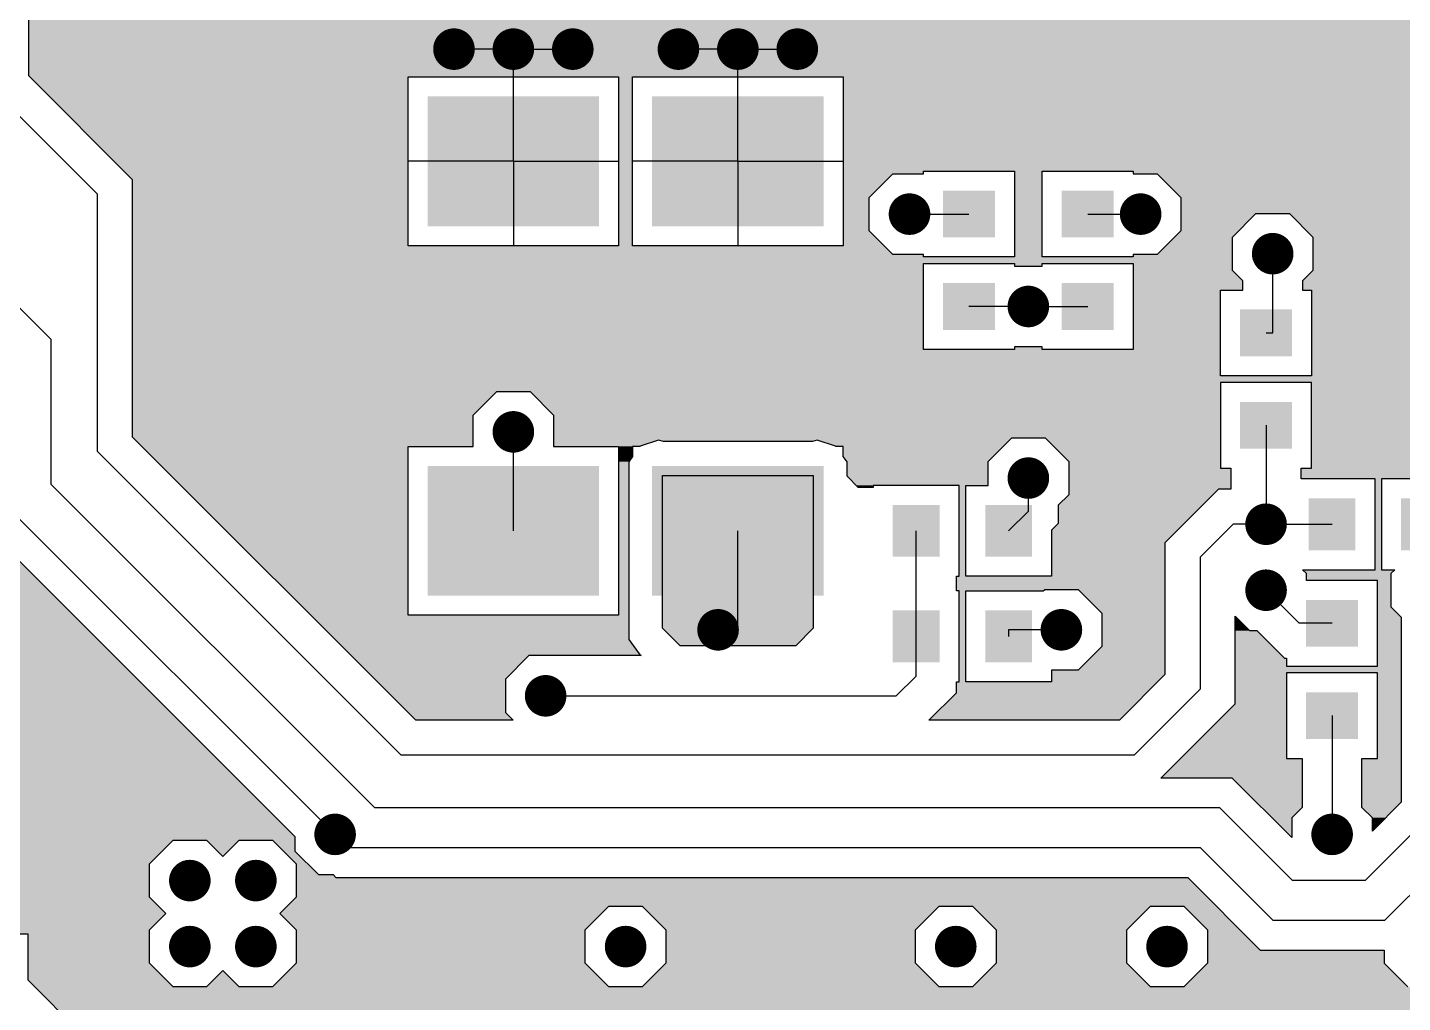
# Model space of a CAD drawing. Extents: x 295 to 953, y 10 to 290.
# Drawn here: x 714.34 to 757.97, y 151.54 to 182.5 of the extents above; entities that cross this region are included whole.
import ezdxf

# ---------------------------------------------------------------- set-up
doc = ezdxf.new("R2010")
doc.units = 0
doc.header["$LTSCALE"] = 5
doc.header["$MEASUREMENT"] = 0
doc.layers.get('0').update_dxf_attribs({"linetype": 'CONTINUOUS', "lineweight": 25})
doc.layers.add('L4-BOTTOM_GBR', color=6, linetype='CONTINUOUS')

msp = doc.modelspace()

# ---------------------------------------------------------------- linework, layer by layer
at = {"color": 7, "const_width": 0.66}
for points in [[(728.2, 181.812, -1), (727.54, 181.812, -1)], [(730.085, 181.812, -1), (729.425, 181.812, -1)], [(731.971, 181.812, -1), (731.311, 181.812, -1)], [(735.324, 181.812, -1), (734.664, 181.812, -1)], [(737.21, 181.812, -1), (736.55, 181.812, -1)], [(739.096, 181.812, -1), (738.436, 181.812, -1)], [(742.658, 176.573, -1), (741.998, 176.573, -1)], [(749.993, 176.573, -1), (749.333, 176.573, -1)], [(754.184, 175.316, -1), (753.524, 175.316, -1)], [(746.43, 173.64, -1), (745.77, 173.64, -1)], [(730.085, 169.658, -1), (729.425, 169.658, -1)], [(746.43, 168.191, -1), (745.77, 168.191, -1)], [(753.974, 166.725, -1), (753.314, 166.725, -1)], [(753.974, 164.629, -1), (753.314, 164.629, -1)], [(736.582, 163.372, -1), (735.922, 163.372, -1)], [(747.478, 163.372, -1), (746.818, 163.372, -1)], [(731.11, 161.276, -1), (730.45, 161.276, -1)], [(724.428, 156.876, -1), (723.768, 156.876, -1)], [(756.07, 156.876, -1), (755.41, 156.876, -1)], [(719.818, 155.409, -1), (719.158, 155.409, -1)], [(721.913, 155.409, -1), (721.253, 155.409, -1)], [(719.818, 153.313, -1), (719.158, 153.313, -1)], [(721.913, 153.313, -1), (721.253, 153.313, -1)], [(733.648, 153.313, -1), (732.988, 153.313, -1)], [(744.125, 153.313, -1), (743.465, 153.313, -1)], [(750.831, 153.313, -1), (750.171, 153.313, -1)]]:
    msp.add_lwpolyline(points, format="xyb", close=True, dxfattribs=at)
at = {"color": 7}
for points in [[(727.033, 180.312), (727.033, 176.187), (732.478, 180.312), (732.478, 176.187)], [(734.158, 180.312), (734.158, 176.187), (739.603, 180.312), (739.603, 176.187)], [(743.389, 177.316), (743.389, 175.831), (745.039, 177.316), (745.039, 175.831)], [(747.161, 177.316), (747.161, 175.831), (748.811, 177.316), (748.811, 175.831)], [(743.389, 174.382), (743.389, 172.897), (745.039, 174.382), (745.039, 172.897)], [(747.161, 174.382), (747.161, 172.897), (748.811, 174.382), (748.811, 172.897)], [(752.819, 173.544), (752.819, 172.059), (754.469, 173.544), (754.469, 172.059)], [(752.819, 170.61), (752.819, 169.125), (754.469, 170.61), (754.469, 169.125)], [(727.033, 168.577), (727.033, 164.452), (732.478, 168.577), (732.478, 164.452)], [(734.158, 168.577), (734.158, 164.452), (739.603, 168.577), (739.603, 164.452)], [(741.796, 167.34), (741.796, 165.69), (743.281, 167.34), (743.281, 165.69)], [(744.729, 167.34), (744.729, 165.69), (746.214, 167.34), (746.214, 165.69)], [(754.997, 167.549), (754.997, 165.899), (756.482, 167.549), (756.482, 165.899)], [(757.931, 167.549), (757.931, 165.899), (759.416, 167.549), (759.416, 165.899)], [(754.915, 164.324), (754.915, 162.839), (756.565, 164.324), (756.565, 162.839)], [(741.796, 163.987), (741.796, 162.337), (743.281, 163.987), (743.281, 162.337)], [(744.729, 163.987), (744.729, 162.337), (746.214, 163.987), (746.214, 162.337)], [(754.915, 161.39), (754.915, 159.905), (756.565, 161.39), (756.565, 159.905)]]:
    msp.add_solid(points, dxfattribs=at)
at = {"layer": 'L4-BOTTOM_GBR', "color": 7}
for p, q in [((714.373, 180.959), (714.373, 186.546)), ((711.315, 182.441), (716.554, 177.202)), ((729.755, 181.812), (727.87, 181.812)), ((729.755, 181.812), (731.641, 181.812)), ((729.755, 178.25), (729.755, 181.812)), ((736.88, 181.812), (734.994, 181.812)), ((736.88, 181.812), (738.766, 181.812)), ((736.88, 178.25), (736.88, 181.812)), ((717.668, 177.664), (714.373, 180.959)), ((726.414, 180.931), (733.097, 180.931)), ((726.414, 175.569), (726.414, 180.931)), ((729.755, 178.25), (729.755, 180.931)), ((733.097, 180.931), (733.097, 175.569)), ((733.539, 180.931), (740.221, 180.931)), ((733.539, 175.569), (733.539, 180.931)), ((736.88, 178.25), (736.88, 180.931)), ((740.221, 180.931), (740.221, 175.569)), ((729.755, 178.25), (726.414, 178.25)), ((729.755, 178.25), (729.755, 175.569)), ((729.755, 178.25), (733.097, 178.25)), ((736.88, 178.25), (733.539, 178.25)), ((736.88, 178.25), (736.88, 175.569)), ((736.88, 178.25), (740.221, 178.25)), ((717.668, 169.492), (717.668, 177.664)), ((741.05, 177.103), (741.799, 177.852)), ((741.799, 177.852), (742.771, 177.852)), ((742.771, 177.935), (745.658, 177.935)), ((742.771, 177.852), (742.771, 177.935)), ((745.658, 177.935), (745.658, 175.212)), ((746.543, 177.935), (749.43, 177.935)), ((746.543, 175.212), (746.543, 177.935)), ((749.43, 177.935), (749.43, 177.852)), ((749.43, 177.852), (750.192, 177.852)), ((750.192, 177.852), (750.941, 177.103)), ((716.554, 169.03), (716.554, 177.202)), ((741.05, 176.044), (741.05, 177.103)), ((750.941, 177.103), (750.941, 176.044)), ((742.328, 176.573), (744.214, 176.573)), ((747.986, 176.573), (749.663, 176.573)), ((752.575, 175.846), (753.324, 176.595)), ((753.324, 176.595), (754.383, 176.595)), ((754.383, 176.595), (755.132, 175.846)), ((741.799, 175.295), (741.05, 176.044)), ((750.941, 176.044), (750.192, 175.295)), ((733.097, 175.569), (726.414, 175.569)), ((740.221, 175.569), (733.539, 175.569)), ((752.575, 174.786), (752.575, 175.846)), ((755.132, 175.846), (755.132, 174.786)), ((742.771, 175.295), (741.799, 175.295)), ((742.771, 175.212), (742.771, 175.295)), ((745.658, 175.212), (742.771, 175.212)), ((742.771, 175.001), (745.658, 175.001)), ((742.771, 172.278), (742.771, 175.001)), ((745.658, 175.001), (745.658, 174.918)), ((749.43, 175.212), (746.543, 175.212)), ((746.543, 175.001), (749.43, 175.001)), ((746.543, 174.918), (746.543, 175.001)), ((749.43, 175.295), (749.43, 175.212)), ((750.192, 175.295), (749.43, 175.295)), ((749.43, 175.001), (749.43, 172.278)), ((753.854, 172.801), (753.854, 175.316)), ((712.991, 174.687), (715.087, 172.592)), ((745.658, 174.918), (746.543, 174.918)), ((752.905, 174.456), (752.575, 174.786)), ((755.132, 174.786), (754.802, 174.456)), ((752.2, 174.163), (752.905, 174.163)), ((752.2, 171.44), (752.2, 174.163)), ((752.905, 174.163), (752.905, 174.456)), ((754.802, 174.456), (754.802, 174.163)), ((754.802, 174.163), (755.088, 174.163)), ((755.088, 174.163), (755.088, 171.44)), ((746.1, 173.64), (744.214, 173.64)), ((746.1, 173.64), (747.986, 173.64)), ((715.087, 167.982), (715.087, 172.592)), ((753.644, 172.801), (753.854, 172.801)), ((745.658, 172.278), (742.771, 172.278)), ((745.658, 172.361), (745.658, 172.278)), ((746.543, 172.361), (745.658, 172.361)), ((746.543, 172.278), (746.543, 172.361)), ((749.43, 172.278), (746.543, 172.278)), ((755.088, 171.44), (752.2, 171.44)), ((752.2, 171.229), (752.2, 168.506)), ((755.088, 171.229), (752.2, 171.229)), ((755.088, 168.506), (755.088, 171.229)), ((728.477, 170.188), (729.226, 170.937)), ((729.226, 170.937), (730.285, 170.937)), ((730.285, 170.937), (731.034, 170.188)), ((728.477, 169.196), (728.477, 170.188)), ((731.034, 170.188), (731.034, 169.196)), ((753.644, 169.868), (753.644, 166.725)), ((726.655, 160.504), (717.668, 169.492)), ((729.755, 166.515), (729.755, 169.658)), ((734.366, 169.399), (733.78, 169.208)), ((734.516, 169.35), (734.366, 169.399)), ((739.245, 169.35), (734.516, 169.35)), ((739.395, 169.399), (739.245, 169.35)), ((739.981, 169.208), (739.395, 169.399)), ((744.822, 168.721), (745.571, 169.47)), ((745.571, 169.47), (746.63, 169.47)), ((746.63, 169.47), (747.379, 168.721)), ((716.554, 169.03), (726.193, 159.39)), ((726.414, 169.196), (728.477, 169.196)), ((726.414, 163.834), (726.414, 169.196)), ((731.034, 169.196), (733.097, 169.196)), ((733.097, 169.196), (733.097, 163.834)), ((733.539, 169.196), (733.539, 168.878)), ((733.77, 169.196), (733.539, 169.196)), ((733.78, 169.208), (733.77, 169.196)), ((739.99, 169.196), (739.981, 169.208)), ((740.221, 169.196), (739.99, 169.196)), ((740.221, 168.878), (740.221, 169.196)), ((733.539, 168.878), (733.417, 168.709)), ((733.417, 168.709), (733.417, 163.063)), ((740.344, 168.709), (740.221, 168.878)), ((740.344, 168.256), (740.344, 168.709)), ((744.822, 167.959), (744.822, 168.721)), ((747.379, 168.721), (747.379, 167.662)), ((752.2, 168.506), (752.53, 168.506)), ((752.53, 168.506), (752.53, 167.838)), ((754.758, 168.506), (755.088, 168.506)), ((754.758, 168.168), (754.758, 168.506)), ((734.489, 168.277), (739.271, 168.277)), ((734.489, 163.423), (734.489, 168.277)), ((739.271, 168.277), (739.271, 163.423)), ((740.703, 167.896), (740.344, 168.256)), ((746.1, 167.144), (746.1, 168.191)), ((757.101, 168.168), (754.758, 168.168)), ((757.101, 165.281), (757.101, 168.168)), ((757.312, 168.168), (757.312, 165.281)), ((760.035, 168.168), (757.312, 168.168)), ((715.087, 167.982), (725.355, 157.714)), ((741.177, 167.896), (740.703, 167.896)), ((741.177, 167.959), (741.177, 167.896)), ((743.899, 167.959), (741.177, 167.959)), ((743.899, 165.071), (743.899, 167.959)), ((744.11, 167.959), (744.822, 167.959)), ((744.11, 165.071), (744.11, 167.959)), ((747.379, 167.662), (747.049, 167.332)), ((752.134, 167.838), (750.435, 166.139)), ((752.53, 167.838), (752.134, 167.838)), ((724.098, 156.876), (713.83, 167.144)), ((745.472, 166.515), (746.1, 167.144)), ((747.049, 167.332), (747.049, 166.751)), ((712.881, 166.751), (722.819, 156.813)), ((747.049, 166.751), (746.833, 166.535)), ((751.549, 165.677), (752.596, 166.725)), ((753.644, 166.725), (752.596, 166.725)), ((753.644, 166.725), (755.74, 166.725)), ((736.88, 163.372), (736.88, 166.515)), ((742.538, 163.162), (742.538, 166.515)), ((746.833, 166.535), (746.833, 165.071)), ((750.435, 166.139), (750.435, 161.948)), ((751.549, 165.677), (751.549, 161.486)), ((743.817, 165.071), (743.899, 165.071)), ((743.817, 164.606), (743.817, 165.071)), ((746.833, 165.071), (744.11, 165.071)), ((754.801, 165.281), (757.101, 165.281)), ((754.923, 165.159), (754.801, 165.281)), ((754.923, 164.942), (754.923, 165.159)), ((757.312, 165.281), (757.726, 165.281)), ((757.726, 165.281), (757.604, 165.159)), ((757.604, 165.159), (757.604, 164.099)), ((743.899, 164.606), (743.817, 164.606)), ((743.899, 161.718), (743.899, 164.606)), ((744.11, 164.606), (746.574, 164.606)), ((744.11, 161.718), (744.11, 164.606)), ((746.574, 164.606), (746.618, 164.65)), ((746.618, 164.65), (747.678, 164.65)), ((747.678, 164.65), (748.427, 163.901)), ((753.644, 164.629), (754.692, 163.581)), ((757.183, 164.942), (754.923, 164.942)), ((757.183, 162.22), (757.183, 164.942)), ((757.604, 164.099), (757.934, 163.769)), ((733.097, 163.834), (726.414, 163.834)), ((748.427, 163.901), (748.427, 162.842)), ((752.662, 163.802), (753.114, 163.35)), ((752.662, 161.024), (752.662, 163.802)), ((757.934, 163.769), (757.934, 157.897)), ((735.045, 162.867), (734.489, 163.423)), ((736.252, 163.372), (736.88, 163.372)), ((739.271, 163.423), (738.715, 162.867)), ((747.148, 163.372), (745.472, 163.372)), ((745.472, 163.372), (745.472, 163.162)), ((753.114, 163.35), (753.347, 163.35)), ((753.347, 163.35), (754.23, 162.468)), ((755.74, 163.581), (754.692, 163.581)), ((733.417, 163.063), (733.78, 162.565)), ((738.715, 162.867), (735.045, 162.867)), ((742.538, 161.905), (742.538, 163.162)), ((748.427, 162.842), (747.678, 162.093)), ((730.25, 162.555), (729.501, 161.806)), ((733.808, 162.555), (730.25, 162.555)), ((733.78, 162.565), (733.808, 162.555)), ((754.23, 162.468), (754.296, 162.468)), ((754.296, 162.468), (754.296, 162.22)), ((742.538, 161.905), (741.909, 161.276)), ((746.833, 162.093), (746.833, 161.718)), ((747.678, 162.093), (746.833, 162.093)), ((750.435, 161.948), (748.991, 160.504)), ((754.296, 162.22), (757.183, 162.22)), ((754.296, 162.009), (754.296, 159.286)), ((757.183, 162.009), (754.296, 162.009)), ((757.183, 159.286), (757.183, 162.009)), ((729.501, 161.806), (729.501, 160.747)), ((743.817, 161.718), (743.899, 161.718)), ((743.817, 161.375), (743.817, 161.718)), ((746.833, 161.718), (744.11, 161.718)), ((749.453, 159.39), (751.549, 161.486)), ((730.78, 161.276), (741.909, 161.276)), ((742.946, 160.504), (743.817, 161.375)), ((729.501, 160.747), (729.744, 160.504)), ((750.301, 158.663), (752.662, 161.024)), ((755.74, 160.648), (755.74, 156.876)), ((729.744, 160.504), (726.655, 160.504)), ((748.991, 160.504), (742.946, 160.504)), ((749.453, 159.39), (726.193, 159.39)), ((754.296, 159.286), (754.791, 159.286)), ((754.791, 159.286), (754.791, 157.735)), ((756.688, 159.286), (757.183, 159.286)), ((756.688, 157.735), (756.688, 159.286)), ((752.57, 158.663), (750.301, 158.663)), ((754.461, 156.772), (752.57, 158.663)), ((752.177, 157.714), (725.355, 157.714)), ((752.177, 157.714), (754.482, 155.409)), ((754.791, 157.735), (754.461, 157.405)), ((757.018, 157.405), (756.688, 157.735)), ((757.934, 157.897), (757.018, 156.981)), ((754.461, 157.405), (754.461, 156.772)), ((756.787, 155.409), (758.883, 157.504)), ((757.018, 156.981), (757.018, 157.405)), ((760.559, 157.295), (757.416, 154.151)), ((718.209, 155.938), (718.958, 156.688)), ((718.958, 156.688), (720.017, 156.688)), ((720.017, 156.688), (720.535, 156.169)), ((720.535, 156.169), (721.053, 156.688)), ((721.053, 156.688), (722.113, 156.688)), ((722.113, 156.688), (722.862, 155.938)), ((722.819, 156.813), (722.819, 156.346)), ((724.098, 156.876), (724.517, 156.457)), ((722.819, 156.346), (723.568, 155.597)), ((724.517, 156.457), (751.549, 156.457)), ((753.854, 154.151), (751.549, 156.457)), ((718.209, 154.879), (718.209, 155.938)), ((722.862, 155.938), (722.862, 154.879)), ((723.568, 155.597), (724.035, 155.597)), ((724.035, 155.597), (724.124, 155.508)), ((724.124, 155.508), (751.156, 155.508)), ((751.156, 155.508), (753.461, 153.203)), ((756.787, 155.409), (754.482, 155.409)), ((718.727, 154.361), (718.209, 154.879)), ((722.862, 154.879), (722.344, 154.361)), ((732.039, 153.843), (732.788, 154.592)), ((732.788, 154.592), (733.847, 154.592)), ((733.847, 154.592), (734.597, 153.843)), ((742.517, 153.843), (743.266, 154.592)), ((743.266, 154.592), (744.325, 154.592)), ((744.325, 154.592), (745.074, 153.843)), ((749.222, 153.843), (749.971, 154.592)), ((749.971, 154.592), (751.031, 154.592)), ((751.031, 154.592), (751.78, 153.843)), ((718.209, 153.843), (718.727, 154.361)), ((722.344, 154.361), (722.862, 153.843)), ((753.854, 154.151), (757.416, 154.151)), ((714.353, 153.709), (711.63, 153.709)), ((714.353, 152.246), (714.353, 153.709)), ((718.209, 152.784), (718.209, 153.843)), ((722.862, 153.843), (722.862, 152.784)), ((732.039, 152.784), (732.039, 153.843)), ((734.597, 153.843), (734.597, 152.784)), ((742.517, 152.784), (742.517, 153.843)), ((745.074, 153.843), (745.074, 152.784)), ((749.222, 152.784), (749.222, 153.843)), ((751.78, 153.843), (751.78, 152.784)), ((753.461, 153.203), (757.395, 153.203)), ((757.395, 153.203), (757.395, 152.784)), ((718.958, 152.035), (718.209, 152.784)), ((722.862, 152.784), (722.113, 152.035)), ((732.788, 152.035), (732.039, 152.784)), ((734.597, 152.784), (733.847, 152.035)), ((743.266, 152.035), (742.517, 152.784)), ((745.074, 152.784), (744.325, 152.035)), ((749.971, 152.035), (749.222, 152.784)), ((751.78, 152.784), (751.031, 152.035)), ((757.395, 152.784), (758.144, 152.035)), ((720.535, 152.553), (720.017, 152.035)), ((721.053, 152.035), (720.535, 152.553)), ((724.837, 141.762), (714.353, 152.246)), ((720.017, 152.035), (718.958, 152.035)), ((722.113, 152.035), (721.053, 152.035)), ((733.847, 152.035), (732.788, 152.035)), ((744.325, 152.035), (743.266, 152.035)), ((751.031, 152.035), (749.971, 152.035))]:
    msp.add_line(p, q, dxfattribs=at)
for points in [[(769.596, 181.911), (768.04, 183.467), (714.373, 181.911), (714.373, 183.467)], [(785.176, 181.581), (784.846, 181.911), (714.373, 181.581), (714.373, 181.911)], [(786.014, 181.504), (786.014, 181.581), (714.373, 181.504), (714.373, 181.581)], [(786.079, 181.414), (786.014, 181.504), (714.373, 181.414), (714.373, 181.504)], [(773.824, 180.959), (774.279, 181.414), (714.373, 180.959), (714.373, 181.414)], [(773.796, 180.931), (773.824, 180.959), (714.401, 180.931), (714.373, 180.959)], [(726.414, 177.664), (726.414, 180.931), (717.668, 177.664), (714.401, 180.931)], [(733.539, 180.931), (733.539, 180.931), (733.097, 180.931), (726.414, 180.931)], [(733.539, 175.569), (733.539, 180.931), (733.097, 175.569), (733.097, 180.931)], [(773.796, 180.931), (773.796, 180.931), (740.221, 180.931), (733.539, 180.931)], [(773.53, 180.665), (773.796, 180.931), (740.221, 180.665), (740.221, 180.931)], [(773.53, 179.606), (773.53, 180.665), (740.221, 179.606), (740.221, 180.665)], [(774.279, 178.857), (773.53, 179.606), (740.221, 178.857), (740.221, 179.606)], [(785.39, 178.481), (785.014, 178.857), (740.221, 178.481), (740.221, 178.857)], [(773.733, 177.935), (774.279, 178.481), (740.221, 177.935), (740.221, 178.481)], [(726.414, 175.569), (726.414, 177.664), (717.668, 175.569), (717.668, 177.664)], [(742.771, 177.852), (742.771, 177.935), (740.221, 177.852), (740.221, 177.935)], [(741.05, 177.103), (741.799, 177.852), (740.221, 177.103), (740.221, 177.852)], [(746.543, 177.935), (746.543, 177.935), (745.658, 177.935), (742.771, 177.935)], [(746.543, 175.212), (746.543, 177.935), (745.658, 175.212), (745.658, 177.935)], [(773.733, 177.935), (773.733, 177.935), (749.43, 177.935), (746.543, 177.935)], [(773.65, 177.852), (773.733, 177.935), (749.43, 177.852), (749.43, 177.935)], [(773.65, 177.852), (773.65, 177.852), (750.192, 177.852), (749.43, 177.852)], [(773.53, 177.732), (773.65, 177.852), (750.313, 177.732), (750.192, 177.852)], [(773.53, 177.103), (773.53, 177.732), (750.941, 177.103), (750.313, 177.732)], [(741.05, 176.044), (741.05, 177.103), (740.221, 176.044), (740.221, 177.103)], [(773.53, 176.804), (773.53, 177.103), (750.941, 176.804), (750.941, 177.103)], [(764.221, 176.595), (764.43, 176.804), (750.941, 176.595), (750.941, 176.804)], [(752.773, 176.044), (753.324, 176.595), (750.941, 176.044), (750.941, 176.595)], [(764.221, 176.595), (764.221, 176.595), (754.383, 176.595), (753.324, 176.595)], [(763.681, 176.055), (764.221, 176.595), (754.923, 176.055), (754.383, 176.595)], [(741.525, 175.569), (741.05, 176.044), (740.221, 175.569), (740.221, 176.044)], [(752.575, 175.846), (752.773, 176.044), (750.743, 175.846), (750.941, 176.044)], [(763.681, 175.846), (763.681, 176.055), (755.132, 175.846), (754.923, 176.055)], [(729.226, 175.568), (726.414, 175.569), (717.668, 175.568), (717.668, 175.569)], [(741.799, 175.295), (741.525, 175.568), (717.668, 175.295), (717.668, 175.568)], [(741.525, 175.568), (741.525, 175.569), (729.226, 175.568), (733.097, 175.569)], [(752.575, 175.295), (752.575, 175.846), (750.192, 175.295), (750.743, 175.846)], [(763.681, 175.083), (763.681, 175.846), (755.132, 175.083), (755.132, 175.846)], [(742.771, 175.212), (742.771, 175.295), (717.668, 175.212), (717.668, 175.295)], [(752.575, 175.001), (752.575, 175.212), (717.668, 175.001), (717.668, 175.212)], [(742.771, 172.278), (742.771, 175.001), (717.668, 172.278), (717.668, 175.001)], [(746.543, 175.001), (746.543, 175.001), (745.658, 175.001), (742.771, 175.001)], [(746.543, 174.918), (746.543, 175.001), (745.658, 174.918), (745.658, 175.001)], [(752.575, 175.001), (752.575, 175.001), (749.43, 175.001), (746.543, 175.001)], [(752.575, 175.212), (752.575, 175.295), (749.43, 175.212), (749.43, 175.295)], [(752.575, 175.295), (752.575, 175.295), (749.43, 175.295), (750.192, 175.295)], [(752.575, 174.786), (752.575, 175.001), (749.43, 174.786), (749.43, 175.001)], [(762.97, 174.786), (762.97, 175.083), (755.132, 174.786), (755.132, 175.083)], [(752.905, 174.456), (752.575, 174.786), (749.43, 174.456), (749.43, 174.786)], [(762.97, 174.456), (762.97, 174.786), (754.802, 174.456), (755.132, 174.786)], [(752.905, 174.163), (752.905, 174.456), (749.43, 174.163), (749.43, 174.456)], [(752.2, 172.278), (752.2, 174.163), (749.43, 172.278), (749.43, 174.163)], [(762.97, 174.163), (762.97, 174.456), (754.802, 174.163), (754.802, 174.456)], [(762.97, 174.163), (762.97, 174.163), (755.088, 174.163), (754.802, 174.163)], [(762.97, 172.196), (762.97, 174.163), (755.088, 172.196), (755.088, 174.163)], [(752.2, 171.44), (752.2, 172.278), (717.668, 171.44), (717.668, 172.278)], [(752.2, 172.278), (752.2, 172.278), (745.571, 172.278), (745.658, 172.278)], [(746.543, 172.278), (746.543, 172.361), (745.658, 172.278), (745.658, 172.361)], [(746.543, 172.361), (746.543, 172.361), (745.658, 172.361), (746.543, 172.361)], [(766.316, 171.858), (766.316, 172.196), (755.088, 171.858), (755.088, 172.196)], [(762.887, 171.44), (762.887, 171.858), (755.088, 171.44), (755.088, 171.858)], [(762.887, 171.229), (762.887, 171.44), (717.668, 171.229), (717.668, 171.44)], [(752.2, 170.937), (752.2, 171.229), (717.668, 170.937), (717.668, 171.229)], [(762.887, 171.229), (762.887, 171.229), (755.088, 171.229), (752.2, 171.229)], [(762.887, 169.135), (762.887, 171.229), (755.088, 169.135), (755.088, 171.229)], [(728.477, 170.188), (729.226, 170.937), (717.668, 170.188), (717.668, 170.937)], [(752.2, 170.937), (752.2, 170.937), (730.285, 170.937), (729.226, 170.937)], [(752.2, 170.188), (752.2, 170.937), (731.034, 170.188), (730.285, 170.937)], [(728.477, 169.492), (728.477, 170.188), (717.668, 169.492), (717.668, 170.188)], [(752.2, 169.47), (752.2, 170.188), (731.034, 169.47), (731.034, 170.188)], [(728.477, 169.196), (728.477, 169.492), (717.963, 169.196), (717.668, 169.492)], [(745.5, 169.399), (745.571, 169.47), (731.034, 169.399), (731.034, 169.47)], [(733.78, 169.208), (734.366, 169.399), (731.034, 169.208), (731.034, 169.399)], [(739.245, 169.35), (739.395, 169.399), (734.516, 169.35), (734.366, 169.399)], [(745.308, 169.208), (745.5, 169.399), (739.981, 169.208), (739.395, 169.399)], [(752.2, 169.47), (752.2, 169.47), (746.63, 169.47), (745.571, 169.47)], [(752.2, 168.721), (752.2, 169.47), (747.379, 168.721), (746.63, 169.47)], [(726.414, 163.834), (726.414, 169.196), (723.325, 163.834), (717.963, 169.196)], [(733.77, 169.196), (733.78, 169.208), (731.034, 169.196), (731.034, 169.208)], [(733.539, 169.196), (733.539, 169.196), (733.097, 169.196), (731.034, 169.196)], [(733.539, 168.878), (733.539, 169.196), (733.097, 168.878), (733.097, 169.196)], [(745.297, 169.196), (745.308, 169.208), (739.99, 169.196), (739.981, 169.208)], [(745.297, 169.196), (745.297, 169.196), (740.221, 169.196), (739.99, 169.196)], [(744.978, 168.878), (745.297, 169.196), (740.221, 168.878), (740.221, 169.196)], [(782.871, 168.924), (782.871, 169.135), (755.088, 168.924), (755.088, 169.135)], [(762.887, 168.508), (762.887, 168.924), (755.088, 168.508), (755.088, 168.924)], [(733.417, 168.709), (733.539, 168.878), (733.097, 168.709), (733.097, 168.878)], [(733.417, 163.834), (733.417, 168.709), (733.097, 163.834), (733.097, 168.709)], [(744.822, 168.721), (744.978, 168.878), (740.335, 168.721), (740.221, 168.878)], [(744.822, 168.709), (744.822, 168.721), (740.344, 168.709), (740.335, 168.721)], [(744.822, 168.256), (744.822, 168.709), (740.344, 168.256), (740.344, 168.709)], [(752.2, 168.507), (752.2, 168.721), (747.379, 168.507), (747.379, 168.721)], [(752.53, 168.506), (752.2, 168.507), (747.379, 168.506), (747.379, 168.507)], [(752.53, 167.838), (752.53, 168.506), (747.379, 167.838), (747.379, 168.506)], [(762.548, 168.168), (762.886, 168.506), (754.758, 168.168), (754.758, 168.506)], [(762.886, 168.506), (762.886, 168.506), (754.758, 168.506), (755.088, 168.506)], [(762.886, 168.506), (762.887, 168.508), (755.088, 168.506), (755.088, 168.508)], [(739.271, 163.423), (739.271, 168.277), (734.489, 163.423), (734.489, 168.277)], [(739.271, 168.277), (739.271, 168.277), (734.489, 168.277), (739.271, 168.277)], [(744.822, 167.959), (744.822, 168.256), (740.64, 167.959), (740.344, 168.256)], [(757.312, 168.168), (757.312, 168.168), (757.101, 168.168), (754.758, 168.168)], [(757.312, 165.281), (757.312, 168.168), (757.101, 165.281), (757.101, 168.168)], [(762.548, 168.168), (762.548, 168.168), (760.035, 168.168), (757.312, 168.168)], [(744.11, 167.959), (744.822, 167.959), (740.641, 167.959), (740.64, 167.959)], [(741.177, 167.896), (741.177, 167.959), (740.703, 167.896), (740.641, 167.959)], [(744.11, 167.959), (744.11, 167.959), (743.899, 167.959), (741.177, 167.959)], [(744.11, 165.071), (744.11, 167.959), (743.899, 165.071), (743.899, 167.959)], [(751.628, 167.332), (751.958, 167.662), (747.049, 167.332), (747.379, 167.662)], [(751.958, 167.662), (752.134, 167.838), (747.379, 167.662), (747.379, 167.838)], [(751.047, 166.751), (751.628, 167.332), (747.049, 166.751), (747.049, 167.332)], [(750.831, 166.535), (751.047, 166.751), (746.833, 166.535), (747.049, 166.751)], [(750.435, 166.139), (750.831, 166.535), (746.833, 166.139), (746.833, 166.535)], [(750.435, 165.071), (750.435, 166.139), (746.833, 165.071), (746.833, 166.139)], [(714.679, 164.952), (714.148, 165.484), (698.569, 164.952), (698.82, 165.484)], [(750.435, 164.65), (750.435, 165.071), (743.817, 164.65), (743.817, 165.071)], [(750.435, 165.071), (750.435, 165.071), (743.817, 165.071), (743.824, 165.071)], [(746.618, 165.071), (744.338, 165.071), (743.824, 165.071), (743.899, 165.071)], [(750.435, 165.071), (750.435, 165.071), (746.618, 165.071), (746.833, 165.071)], [(757.604, 165.159), (757.726, 165.281), (754.923, 165.159), (754.801, 165.281)], [(757.726, 165.281), (757.726, 165.281), (754.801, 165.281), (757.101, 165.281)], [(757.604, 164.942), (757.604, 165.159), (754.923, 164.942), (754.923, 165.159)], [(715.183, 164.449), (714.679, 164.952), (698.267, 164.449), (698.569, 164.952)], [(746.574, 164.606), (746.618, 164.65), (743.817, 164.606), (743.817, 164.65)], [(744.11, 164.606), (744.11, 164.606), (743.899, 164.606), (743.817, 164.606)], [(744.11, 161.718), (744.11, 164.606), (743.899, 161.718), (743.899, 164.606)], [(750.435, 164.65), (750.435, 164.65), (747.678, 164.65), (746.618, 164.65)], [(750.435, 163.901), (750.435, 164.65), (748.427, 163.901), (747.678, 164.65)], [(757.604, 164.942), (757.604, 164.942), (757.183, 164.942), (754.923, 164.942)], [(757.604, 164.099), (757.604, 164.942), (757.183, 164.099), (757.183, 164.942)], [(715.655, 163.977), (715.183, 164.449), (697.917, 163.977), (698.267, 164.449)], [(757.934, 163.769), (757.604, 164.099), (757.183, 163.769), (757.183, 164.099)], [(716.09, 163.542), (715.655, 163.977), (697.524, 163.542), (697.917, 163.977)], [(733.417, 163.063), (733.417, 163.834), (724.096, 163.063), (723.325, 163.834)], [(750.435, 162.842), (750.435, 163.901), (748.427, 162.842), (748.427, 163.901)], [(753.114, 163.35), (752.662, 163.802), (752.662, 163.35), (752.662, 163.802)], [(757.934, 162.22), (757.934, 163.769), (757.183, 162.22), (757.183, 163.769)], [(716.483, 163.149), (716.09, 163.542), (697.089, 163.149), (697.524, 163.542)], [(738.715, 162.867), (739.271, 163.423), (735.045, 162.867), (734.489, 163.423)], [(754.23, 162.468), (753.347, 163.35), (752.662, 162.468), (752.662, 163.35)], [(717.135, 162.497), (716.833, 162.799), (696.114, 162.497), (696.617, 162.799)], [(716.833, 162.799), (716.483, 163.149), (696.617, 162.799), (697.089, 163.149)], [(733.78, 162.565), (733.417, 163.063), (724.594, 162.565), (724.096, 163.063)], [(750.435, 162.093), (750.435, 162.842), (747.678, 162.093), (748.427, 162.842)], [(717.385, 162.246), (717.135, 162.497), (695.582, 162.246), (696.114, 162.497)], [(733.808, 162.555), (733.78, 162.565), (724.604, 162.555), (724.594, 162.565)], [(729.501, 161.806), (730.25, 162.555), (725.353, 161.806), (724.604, 162.555)], [(754.296, 162.22), (754.296, 162.468), (752.662, 162.22), (752.662, 162.468)], [(717.813, 161.819), (717.727, 161.905), (693.88, 161.819), (694.46, 161.905)], [(717.727, 161.905), (717.583, 162.048), (694.46, 161.905), (695.03, 162.048)], [(717.583, 162.048), (717.385, 162.246), (695.03, 162.048), (695.582, 162.246)], [(750.435, 161.948), (750.435, 162.093), (746.833, 161.948), (746.833, 162.093)], [(750.435, 162.093), (750.435, 162.093), (746.833, 162.093), (747.678, 162.093)], [(750.206, 161.718), (750.435, 161.948), (746.833, 161.718), (746.833, 161.948)], [(757.934, 162.009), (757.934, 162.22), (752.662, 162.009), (752.662, 162.22)], [(754.296, 161.024), (754.296, 162.009), (752.662, 161.024), (752.662, 162.009)], [(757.934, 162.009), (757.934, 162.009), (757.183, 162.009), (754.296, 162.009)], [(757.934, 159.286), (757.934, 162.009), (757.183, 159.286), (757.183, 162.009)], [(718.801, 160.831), (717.841, 161.791), (680.831, 160.831), (680.831, 161.791)], [(717.841, 161.791), (717.813, 161.819), (693.294, 161.791), (693.88, 161.819)], [(729.501, 160.747), (729.501, 161.806), (726.413, 160.747), (725.353, 161.806)], [(749.862, 161.375), (750.206, 161.718), (743.817, 161.375), (743.817, 161.718)], [(750.206, 161.718), (750.206, 161.718), (743.817, 161.718), (743.899, 161.718)], [(748.991, 160.504), (749.862, 161.375), (742.946, 160.504), (743.817, 161.375)], [(718.958, 160.674), (718.801, 160.831), (680.988, 160.674), (680.831, 160.831)], [(719.662, 159.969), (718.958, 160.674), (681.693, 159.969), (680.988, 160.674)], [(729.744, 160.504), (729.501, 160.747), (726.655, 160.504), (726.413, 160.747)], [(754.296, 159.286), (754.296, 161.024), (750.925, 159.286), (752.662, 161.024)], [(719.854, 159.778), (719.662, 159.969), (685.078, 159.778), (684.493, 159.969)], [(720.042, 159.59), (719.854, 159.778), (685.215, 159.59), (685.078, 159.778)], [(721.388, 158.243), (720.042, 159.59), (686.562, 158.243), (685.215, 159.59)], [(754.791, 158.663), (754.791, 159.286), (750.301, 158.663), (750.925, 159.286)], [(757.934, 157.897), (757.934, 159.286), (756.688, 157.897), (756.688, 159.286)], [(757.934, 159.286), (757.934, 159.286), (756.688, 159.286), (757.183, 159.286)], [(754.791, 158.663), (754.791, 158.663), (752.57, 158.663), (750.301, 158.663)], [(754.791, 157.735), (754.791, 158.663), (753.497, 157.735), (752.57, 158.663)], [(721.388, 158.243), (721.388, 158.243), (706.679, 158.243), (688.71, 158.243)], [(722.819, 156.813), (721.388, 158.243), (708.109, 156.813), (706.679, 158.243)], [(754.461, 157.405), (754.791, 157.735), (753.827, 157.405), (753.497, 157.735)], [(757.772, 157.735), (757.934, 157.897), (756.688, 157.735), (756.688, 157.897)], [(757.442, 157.405), (757.772, 157.735), (757.018, 157.405), (756.688, 157.735)], [(754.461, 156.772), (754.461, 157.405), (754.461, 156.772), (753.827, 157.405)], [(757.018, 156.981), (757.442, 157.405), (757.018, 156.981), (757.018, 157.405)], [(722.819, 156.688), (722.819, 156.813), (708.234, 156.688), (708.109, 156.813)], [(718.7, 156.43), (718.958, 156.688), (708.492, 156.43), (708.234, 156.688)], [(721.053, 156.688), (721.053, 156.688), (720.017, 156.688), (718.958, 156.688)], [(720.535, 156.169), (721.053, 156.688), (720.535, 156.169), (720.017, 156.688)], [(722.819, 156.688), (722.819, 156.688), (722.113, 156.688), (721.053, 156.688)], [(722.819, 156.346), (722.819, 156.688), (722.454, 156.346), (722.113, 156.688)], [(718.209, 155.938), (718.7, 156.43), (708.492, 155.938), (708.492, 156.43)], [(723.226, 155.938), (722.819, 156.346), (722.862, 155.938), (722.454, 156.346)], [(718.209, 154.879), (718.209, 155.938), (708.492, 154.879), (708.492, 155.938)], [(723.568, 155.597), (723.226, 155.938), (722.862, 155.597), (722.862, 155.938)], [(724.124, 155.508), (724.035, 155.597), (722.862, 155.508), (722.862, 155.597)], [(751.785, 154.879), (751.156, 155.508), (722.862, 154.879), (722.862, 155.508)], [(751.156, 155.508), (751.156, 155.508), (749.971, 155.508), (751.156, 155.508)], [(718.663, 154.425), (718.209, 154.879), (708.492, 154.425), (708.492, 154.879)], [(732.557, 154.361), (732.788, 154.592), (722.344, 154.361), (722.575, 154.592)], [(752.072, 154.592), (751.785, 154.879), (722.575, 154.592), (722.862, 154.879)], [(743.266, 154.592), (743.266, 154.592), (733.847, 154.592), (732.788, 154.592)], [(742.517, 153.843), (743.266, 154.592), (734.597, 153.843), (733.847, 154.592)], [(749.971, 154.592), (749.971, 154.592), (744.325, 154.592), (743.266, 154.592)], [(749.222, 153.843), (749.971, 154.592), (745.074, 153.843), (744.325, 154.592)], [(752.072, 154.592), (752.072, 154.592), (751.031, 154.592), (749.971, 154.592)], [(752.821, 153.843), (752.072, 154.592), (751.78, 153.843), (751.031, 154.592)], [(718.727, 154.361), (718.663, 154.425), (708.556, 154.361), (708.492, 154.425)], [(718.209, 153.843), (718.727, 154.361), (709.074, 153.843), (708.556, 154.361)], [(732.039, 153.843), (732.557, 154.361), (722.862, 153.843), (722.344, 154.361)], [(718.209, 153.709), (718.209, 153.843), (709.208, 153.709), (709.074, 153.843)], [(718.209, 153.709), (718.209, 153.709), (714.353, 153.709), (711.63, 153.709)], [(718.209, 152.784), (718.209, 153.709), (714.353, 152.784), (714.353, 153.709)], [(732.039, 152.784), (732.039, 153.843), (722.862, 152.784), (722.862, 153.843)], [(742.517, 152.784), (742.517, 153.843), (734.597, 152.784), (734.597, 153.843)], [(749.222, 152.784), (749.222, 153.843), (745.074, 152.784), (745.074, 153.843)], [(753.324, 153.34), (752.821, 153.843), (751.78, 153.34), (751.78, 153.843)], [(753.461, 153.203), (753.324, 153.34), (751.78, 153.203), (751.78, 153.34)], [(757.395, 152.784), (757.395, 153.203), (751.78, 152.784), (751.78, 153.203)], [(718.747, 152.246), (718.209, 152.784), (714.353, 152.246), (714.353, 152.784)], [(732.788, 152.035), (732.039, 152.784), (722.113, 152.035), (722.862, 152.784)], [(742.771, 152.53), (742.517, 152.784), (734.342, 152.53), (734.597, 152.784)], [(749.971, 152.035), (749.222, 152.784), (744.325, 152.035), (745.074, 152.784)], [(758.144, 152.035), (757.395, 152.784), (751.031, 152.035), (751.78, 152.784)], [(721.053, 152.035), (720.535, 152.553), (720.017, 152.035), (720.535, 152.553)], [(743.266, 152.035), (742.771, 152.53), (733.847, 152.035), (734.342, 152.53)], [(718.958, 152.035), (718.747, 152.246), (714.564, 152.035), (714.353, 152.246)], [(790.881, 150.401), (792.515, 152.035), (716.197, 150.401), (714.564, 152.035)], [(792.515, 152.035), (792.515, 152.035), (733.539, 152.035), (733.631, 152.035)], [(758.144, 152.035), (758.144, 152.035), (733.631, 152.035), (733.847, 152.035)]]:
    msp.add_solid(points, dxfattribs=at)

doc.saveas('drawing.dxf')
